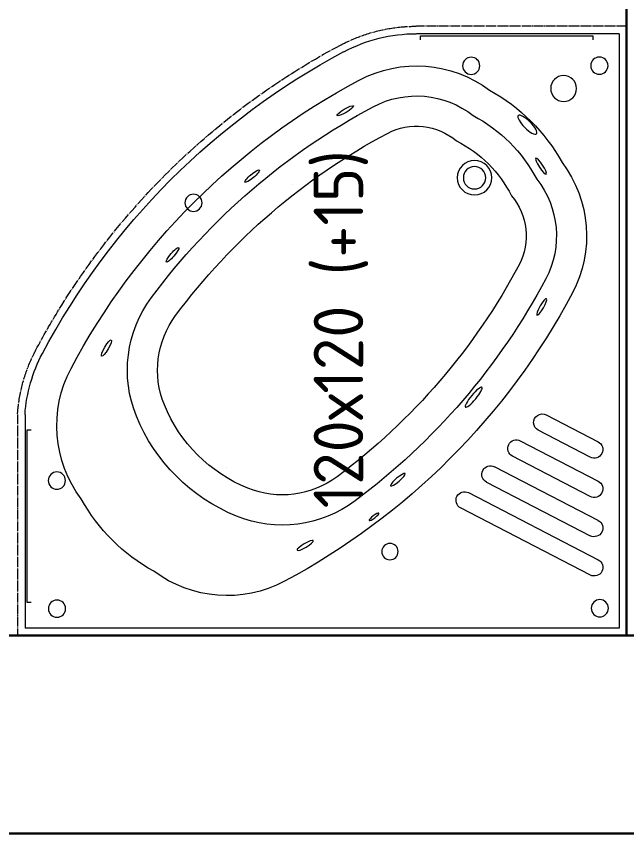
# Model space of a CAD drawing. Header units: millimetres. Extents: x 0 to 145404, y 0 to 194550.
# Drawn here: x 35993 to 37225, y 60346 to 61996 of the extents above; entities that cross this region are included whole.
import ezdxf
from ezdxf.enums import TextEntityAlignment as Align

# ---------------------------------------------------------------- set-up
doc = ezdxf.new("R2010")
doc.units = ezdxf.units.MM
doc.linetypes.add('ГОСТ 2.303 5', pattern=[24, 20, -1.5, 1, -1.5])
for name, color, linetype, lineweight in [('АР - Монолит', 56, 'Continuous', 30), ('АР - Наружная стена', 144, 'Continuous', 30), ('АР - Сантехника', 150, 'Continuous', 9)]:
    doc.layers.add(name, color=color, linetype=linetype, lineweight=lineweight)
doc.styles.add('GOST-2.304_Type-B', font='GOST Common.ttf')

# ---------------------------------------------------------------- blocks, each defined once
blk = doc.blocks.new('Ванна 120 х 120 (+15)')
at = {"layer": 'АР - Сантехника', "linetype": 'ГОСТ 2.303 5'}
for p, q in [((446.409440429532, 1230.001889812585), (0, 1230.000000011059)), ((0, 0), (0, 1230.000000011059)), ((1230, 0.005207004256469361), (1230, 424.572274719656)), ((1230, 0.005207004256471978), (0, 0))]:
    blk.add_line(p, q, dxfattribs=at)
at = {"layer": 'АР - Сантехника'}
for p, q in [((446.4095039295498, 1215.001889812702), (15, 1215.000063510961)), ((15, 15.00006350019248), (15, 1215.000063510961)), ((414.8791956617497, 1211.381009709963), (67.14887347025797, 1211.381009709963)), ((67.14887347025797, 1211.381009709963), (67.1559900426073, 1202.680264758994)), ((414.8863122342154, 1202.680264758994), (414.8791956617497, 1211.381009709963)), ((15, 32.38740616798168), (15, 1198.287229591748)), ((339.3041963931173, 807.108496143308), (339.3041963931173, 807.108496143308)), ((910.2194663238479, 675.0733787525096), (910.2194663238479, 675.0733787525096)), ((1202.270215991884, 416.1907602472347), (1210.963474046672, 416.1978706959053)), ((1210.963474046672, 416.1978706959053), (1210.963474046672, 68.1678398255608)), ((1215, 15.00514350435697), (1215, 424.572274719656)), ((122.0769579756306, 73.32987527351361), (257.5319552032743, 335.2800863047596)), ((288.4141334446613, 319.2832978521474), (152.9591362170177, 57.33308682095958)), ((309.8247533339309, 283.0277990720933), (201.4230817423668, 73.3947745936457)), ((232.3052599838702, 57.39798614109168), (340.7069315753179, 267.0310106194811)), ((280.7692055091029, 73.4596739137778), (362.1175514645875, 230.7755118393688)), ((392.9997297059745, 214.7787233868148), (311.6513837506063, 57.46288546116557)), ((360.115329275839, 73.5245732339099), (414.410349595244, 178.5232246067026)), ((445.2925278367475, 162.5264361541485), (390.9975075173425, 57.52778478129767)), ((1210.963474046672, 68.1678398255608), (1202.270215991884, 68.16072937689023)), ((1215, 15.00514350435697), (15, 15.00006350019248))]:
    blk.add_line(p, q, dxfattribs=at)
at = {"layer": 'АР - Сантехника', "extrusion": (0, 0, -1)}
for centre, major_axis, ratio, start_param, end_param in [((423.7340178290615, 904.4555102050654), (102.6544543975553, 294.1813250772427), 0.9904113096403531, -0.2652776549498298, 0.1531516192478346), ((423.7340178290615, 904.4555102050654), (102.6544543975553, 294.1813250772427), 0.9904113096403531, -0.2652776549471841, 0.1531516192478346), ((-120.0868664303562, -121.4089183053002), (-1.20470876813661, 1472.880924973431), 0.9991395109066908, 0.488619018489115, 1.082177308312068), ((-120.0868664303562, -121.4089183053002), (-1.20470876813661, 1472.880924973431), 0.9991395109066908, 0.488619018489115, 1.082177308312094), ((54.15880239463877, 1150.465129380522), (-0.01423314401076146, 17.40148990184805), 0.9991395109066724, 1.570796326753293, 7.85398163393288), ((423.7340178290615, 904.4555102050654), (-0.2014649707291783, 246.3117398606116), 0.9991395109067005, -0.6442515091210933, 0.4886190184883704), ((423.7340178290615, 904.4555102050654), (-0.2014649707291783, 246.3117398606116), 0.9991395109067005, -0.6442515091210933, 0.4886190184883704), ((312.7832295246189, 1150.676665227395), (-0.01423314401076146, 17.40148990184805), 0.9991395109066724, 1.570796326753293, 7.85398163393288), ((-120.0868664303562, -121.4089183053002), (-1.151334472644033, 1407.6253378415), 0.9991395109066922, 0.4886190184873156, 1.082177308310271), ((-120.0868664303562, -121.4089183053002), (-1.151334472644033, 1407.6253378415), 0.9991395109066922, 0.4886190184873156, 1.082177308310271), ((454.9122456134064, 776.1030489795376), (-0.3037187831083323, 371.3275949962841), 0.9991395109066875, -1.067691471955617, -0.5031048548598607), ((454.9122456134064, 776.1030489795376), (-0.3037187831083323, 371.3275949962841), 0.9991395109066875, -1.067691471955617, -0.5031048548598607), ((535.5548103604233, 761.9319178746082), (-0.2014649709323051, 246.3117398606113), 0.9991395109066912, -0.3869183107500103, 0.6397396179016832), ((581.3101328036282, 649.8030814283993), (-0.3005321072505615, 367.4315517782049), 0.9991395109066866, -1.183878016045916, -0.3869183107575029), ((535.5548103604233, 761.9319178746082), (-0.1516489635530551, 185.4065252041473), 0.9991395109066905, -0.3869183107532941, 0.6397396178983912), ((581.3101328036282, 649.8030814283993), (-0.2507161016736534, 306.5263371217394), 0.9991395109066903, -1.183878016043509, -0.3869183107550966), ((-120.0868664303562, -121.4089183053002), (-1.051702460321304, 1285.814908528572), 0.9991395109066924, 0.6397396179005654, 1.082177308311038), ((873.5839584781788, 874.7459193257964), (-0.01423314613055655, 17.4014899018451), 0.9991395109067681, 1.57079632687496, 7.853981634054546), ((469.203083041939, 695.4143222115817), (-0.2014649695257864, 246.3117398606138), 0.9991395109066974, 4.072649362483754, 5.09930729113545), ((469.203083041939, 695.4143222115817), (-0.1516489625755705, 185.4065252041487), 0.9991395109066933, 4.072649362480906, 5.0993072911326), ((1350.710098688607, 1353.064795976621), (-1.151334470592264, 1407.625337841504), 0.9991395109066906, 3.630211672075651, 4.223769961898608), ((1350.710098688607, 1353.064795976621), (-1.151334470592264, 1407.625337841504), 0.9991395109066906, 3.630211672075651, 4.223769961898608), ((181.814281687839, 649.2093716923846), (-9.766774578820943, 16.45748362527162), 0.1976692217358716, 3.141437283618488, 9.424622590798073), ((1350.710098688607, 1353.064795976621), (-1.051702450344924, 1285.814908528575), 0.9991395109066901, 3.630211672070116, 4.072649362480594), ((904.0038332409458, 424.5577567635919), (-0.2548392614457569, 311.5673269925351), 0.9981664821282222, 1.082581041140655, 1.570796326790255), ((1350.710098688607, 1353.064795976621), (-1.10151845913379, 1346.720123185037), 0.9991395109066902, 3.630211672072018, 4.072649362482495), ((904.0038332409458, 424.5577567635919), (-0.2014649702438541, 246.3117398606131), 0.9991395109066896, 1.082177308309364, 2.21504783591883), ((904.0038332409458, 424.5577567635919), (-0.2014649702438541, 246.3117398606131), 0.9991395109066896, 1.082177308309364, 2.21504783591883), ((239.6790395900607, 510.1819655236322), (-7.463743343960362, 9.855865706316694), 0.2016874765509698, -0.0001741747417560724, 6.28301113243783), ((904.0038332409458, 424.5577567635919), (-0.151648963121548, 185.4065252041487), 0.9991395109066898, 1.082177308306543, 2.237676737977256), ((169.4599197618663, 477.9914025961189), (-0.01352148719462444, 16.53141540675461), 0.9991395109067591, 1.570796326776528, 7.853981633956114), ((904.0038332409458, 424.5577567635919), (-0.1018329576078693, 124.5013105476811), 0.9991395109067064, 1.082177308313878, 2.279441633098836), ((314.5308359271148, 462.0728687249357), (-12.46271841199924, 14.5195071193529), 0.1977249458578434, 3.141417580847782, 9.42460288802737), ((272.9730443239678, 327.2816920784535), (-0.01423314416998196, 17.40148990184727), 0.9991395109067367, -1.092391198900687, 2.049201454689106), ((775.7109866448445, 455.5528286917834), (-0.2040867744060585, 249.5171656833457), 0.9991395109066924, 2.036859173878192, 2.67552980651142), ((924.1749153932324, 307.203914004378), (-0.02846628819299859, 34.8029798036951), 0.9991395109066973, 1.570796326758217, 7.853981633937803), ((1150.194287388469, 313.9143443821231), (-0.01423314348096905, 17.40148990184805), 0.9991395109066973, 1.570796326722875, 7.85398163390246), ((481.1031884434633, 308.8767979309196), (-19.9642595447844, 16.65624821849439), 0.2017656659422369, 3.141414498492336, 9.424599805671923), ((775.7109866448445, 455.5528286917834), (-0.2539027777509765, 310.4223803398152), 0.9991395109066905, 2.059657973320577, 2.652731007047302), ((325.2658424546244, 275.0294048457872), (-0.01423314485547763, 17.40148990184754), 0.9991395109066408, -1.092391198861353, 2.04920145472844), ((775.7109866448445, 455.5528286917834), (-0.3037187859634329, 371.3275949962782), 0.9991395109066936, 2.073901181641861, 2.638487798737627), ((775.7109866448445, 455.5528286917834), (-0.3037187859634329, 371.3275949962782), 0.9991395109066936, 2.073901181641861, 2.638487798737627), ((377.558640585281, 222.7771176131209), (-0.01423314482721412, 17.40148990184758), 0.9991395109066408, -1.092391198862976, 2.049201454726817), ((806.8892144291895, 327.2003674662556), (-0.1018329568491573, 124.5013105476831), 0.999139510906687, 2.432947347289555, 3.63021167207466), ((1031.163539327681, 200.3596956112888), (-18.36910651451608, -18.41816666032023), 0.3001927430707374, 3.141876671924544, 9.42506197910413), ((429.8514387159375, 170.5248303804547), (-0.01423314496942824, 17.40148990184637), 0.9991395109067134, -1.092391198854778, 2.049201454735015), ((663.4136684731347, 171.458197366097), (-16.52803996023198, 9.631001120810463), 0.1978347141476094, 3.141438377336019, 9.424623684515606), ((806.8892144291895, 327.2003674662556), (-0.1516489633855297, 185.4065252041469), 0.9991395109066936, 2.474712242404039, 3.630211672074808), ((947.7189367550891, 173.0262374423328), (-16.04534102365503, -10.41659696664072), 0.197820564973432, 0.000161707789926302, 6.283347014969513), ((1104.241205787985, 127.2771198191331), (-0.02134971747617575, 26.10223485277005), 0.9991395109066955, 1.570796326809197, 7.853981633988783), ((806.8892144291895, 327.2003674662556), (-0.2014649707598049, 246.3117398606101), 0.9991395109066954, 2.497341144468813, 3.63021167207829), ((806.8892144291895, 327.2003674662556), (-0.2014649707598049, 246.3117398606101), 0.9991395109066954, 2.497341144468813, 3.63021167207829), ((55.05549051286653, 54.17126556416042), (-0.01423314524602104, 17.40148990184705), 0.9991395109066722, 1.570796326824218, 7.853981634003805), ((137.5180470963242, 65.3314810472657), (-0.01423314519443937, 17.40148990184774), 0.9991395109065893, 2.049201454747889, 5.190794108337682), ((216.8641708630603, 65.39638036733959), (-0.01423314522165962, 17.4014899018477), 0.9991395109065893, 2.049201454749452, 5.190794108339245), ((296.2102946297964, 65.46127968747169), (-0.01423314445927686, 17.40148990184613), 0.9991395109067891, 2.049201454705692, 5.190794108295485), ((375.5564183965325, 65.52617900760379), (-0.01423314431439474, 17.40148990184737), 0.9991395109067144, 2.049201454697392, 5.190794108287185)]:
    blk.add_ellipse(centre, major_axis=major_axis, ratio=ratio, start_param=start_param, end_param=end_param, dxfattribs=at)
at = {"layer": 'АР - Сантехника'}
for centre, major_axis, ratio, start_param, end_param in [((580.440854202141, 1050.451760562952), (-16.45867832477004, 9.749263638354309), 0.1978325807435138, 3.141748162418403, 9.424933469597988), ((768.4421427856432, 917.1188787798164), (-14.5265195411198, 12.4506901023666), 0.1977767934748353, 3.141767775976597, 9.424953083156183), ((927.3768372316845, 756.2660570334992), (-12.27643774181459, 14.67761740733669), 0.1977206585380445, 3.141766976207069, 9.424952283386656), ((1059.377075603232, 568.4114475271199), (-9.648731230707561, 16.52708638842984), 0.1976670920445666, 3.141746788492595, 9.424932095672181)]:
    blk.add_ellipse(centre, major_axis=major_axis, ratio=ratio, start_param=start_param, end_param=end_param, dxfattribs=at)
at = {"layer": 'АР - Сантехника', "extrusion": (0, 0, -0.9999999999999999)}
for centre, major_axis, ratio, start_param, end_param in [((-120.0868664303562, -121.4089183053002), (-1.101518464879185, 1346.720123185047), 0.9991395109066914, 0.6397396178989734, 1.082177308309446), ((326.6193990174215, 807.098120907729), (-0.2014649705004136, 246.3117398606105), 0.9991395109067055, 4.223769961900185, 5.356640489509681), ((326.6193990174215, 807.098120907729), (-0.2014649705004136, 246.3117398606105), 0.9991395109067055, 4.223769961900185, 5.356640489509681), ((924.1749153932324, 307.203914004378), (-0.0185030876361907, 22.62193687240097), 0.9991395109066866, 1.570796326771941, 7.853981633951527), ((1150.406005416415, 55.06718209211249), (-0.01423314517677692, 17.40148990184711), 0.9991395109066932, 1.570796326820314, 7.8539816339999)]:
    blk.add_ellipse(centre, major_axis=major_axis, ratio=ratio, start_param=start_param, end_param=end_param, dxfattribs=at)
at = {"layer": 'АР - Сантехника', "linetype": 'ГОСТ 2.303 5'}
for points, knots in [([(447.4289160862099, 1229.96720968408), (457.4174797865562, 1229.286805700161), (467.3722426689928, 1228.139252639317), (493.8056141444249, 1223.831467964628), (510.1451008340809, 1219.833432752814), (541.9982736393576, 1209.333489655401), (557.5116418059915, 1202.831686237827), (573.8550275214948, 1194.420400590752), (575.2798682228895, 1193.673483295832), (576.6990373739973, 1192.915877706779)], [-0.2652776549471841, -0.2652776549471841, -0.2652776549471841, -0.2652776549471841, -0.1725540885468387, -0.1725540885468387, -0.01715369366074845, -0.01715369366074845, 0.1382467012253417, 0.1382467012253417, 0.1531516192478346, 0.1531516192478346, 0.1531516192478346, 0.1531516192478346]), ([(576.6700185886584, 1192.931328181003), (604.4158649597084, 1178.197606961534), (631.6949912051205, 1162.583528391086), (703.4533219346777, 1118.433015504619), (746.9780195562635, 1088.342849837325), (830.5817013910273, 1023.698408922937), (870.6605058297282, 989.1442728263792), (946.9174097217619, 915.9641732676537), (983.0953452346148, 877.3383672949276), (1051.139809729415, 796.4534287775168), (1083.006192458211, 754.1944702651817), (1141.285353470128, 667.6815058482462), (1167.820000459207, 623.5099904784583), (1191.997286214493, 578.0816637732205)], [0.488619018489115, 0.488619018489115, 0.488619018489115, 0.488619018489115, 0.5520029379708684, 0.5520029379708684, 0.6586012718366389, 0.6586012718366389, 0.7651996057024093, 0.7651996057024093, 0.8717979395681797, 0.8717979395681797, 0.9783962734339502, 0.9783962734339502, 1.082177308312094, 1.082177308312094, 1.082177308312094, 1.082177308312094]), ([(1191.794286568649, 577.9597245692858), (1196.52109842014, 569.0608951939503), (1200.83628053451, 559.942741483741), (1211.260388577241, 534.9940798129537), (1216.57936854579, 518.832666011469), (1224.648679307895, 485.8785399554181), (1227.398931907723, 469.0861502291518), (1229.602518169442, 443.0842167810188), (1229.992423225078, 433.9544673757046), (1229.999890953652, 424.8243976719095)], [1.082581041140655, 1.082581041140655, 1.082581041140655, 1.082581041140655, 1.17518664094345, 1.17518664094345, 1.331051408722115, 1.331051408722115, 1.48691617650078, 1.48691617650078, 1.570796326790255, 1.570796326790255, 1.570796326790255, 1.570796326790255])]:
    blk.add_open_spline(points, degree=3, knots=knots, dxfattribs=at)
at = {"layer": 'АР - Сантехника', "linetype": 'Continuous', "style": 'GOST-2.304_Type-B'}
blk.add_text('120х120 (+15)', height=100, dxfattribs=at).set_placement((618.4478073024657, 582.0664342081291), align=Align.MIDDLE_CENTER)
blk = doc.blocks.new('Квартира 1К 5200 тип 15')
at = {"layer": 'АР - Монолит'}
blk.add_lwpolyline([(0, -8150.000000007916), (0, -1900), (-200, -1900), (-200, -8150.000000007916)], close=True, dxfattribs=at)
at = {"layer": 'АР - Наружная стена'}
blk.add_lwpolyline([(-6250, -8550.00000000745), (0, -8550.000000007916), (0, -8150.000000007916), (-6250, -8150.000000007451)], close=True, dxfattribs=at)
at = {"rotation": 90.00000000000001}
blk.add_blockref('Ванна 120 х 120 (+15)', (-200, -8150.000000007916, 4.644266686813807e-05), dxfattribs=at)
blk = doc.blocks.new('V_Section_3')
blk.add_blockref('Квартира 1К 5200 тип 15', (6249.999999544583, -34449.99999953248))

msp = doc.modelspace()

# ---------------------------------------------------------------- block references
msp.add_blockref('V_Section_3', (31175.46006017162, 103346.1139150943, 1.056413898744269e-07))

doc.saveas('drawing.dxf')
